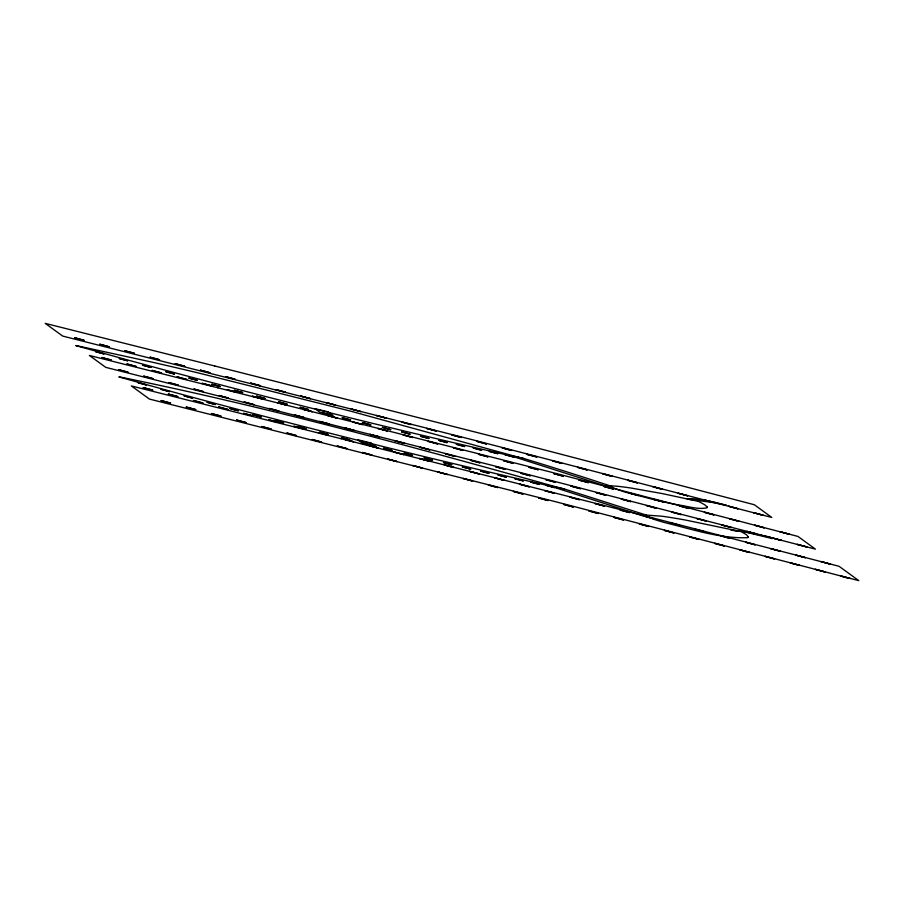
<?xml version="1.0" encoding="UTF-8"?>
<svg xmlns="http://www.w3.org/2000/svg" width="904" height="904" viewBox="0 0 904 904"><rect width="100%" height="100%" fill="white"/><g stroke="black" fill="none" stroke-linecap="round" stroke-linejoin="round"><path stroke-width="1.36" d="M844.856 577.283L850.054 578.413L840.437 575.859L843.974 577.046M707.233 507.042L707.109 507.788C697.447 509.89 687.289 505.991 677.627 504.839A90.332 5.673 14.8 0 1 655.513 500.081L624.178 491.832L606.968 485.674L616.912 486.216A217.819 13.673 14.8 0 1 631.161 488.058L662.112 493.561L698.487 501.37L704.77 504.771L707.233 507.042M748.229 536.976L747.8 537.677C719.731 538.761 691.899 529.122 664.689 522.591A30.476 1.91 14.8 0 1 654.394 519.461L643.467 514.907L661.604 516.184A207.92 13.051 14.8 0 1 685.582 520.071L741.54 531.733L746.602 534.84L748.229 536.976M687.356 499.087L712.137 502.432A68.082 4.271 14.8 0 1 723.087 504.579L726.319 505.268L714.567 502.183A71.653 4.497 14.8 0 0 705.233 500.375L692.294 498.635L687.356 499.087M731.212 530.162L739.969 531.258A52.714 3.311 14.8 0 1 746.919 532.253L770.242 537.168L772.185 538.581L748.128 532.693A37.81 2.373 14.8 0 0 739.788 531.01L731.212 530.162M646.19 515.065L644.055 516.24L549.914 485.945L563.859 488.815L646.19 515.065M134.368 353.272L124.763 350.786L134.368 353.272M326.152 402.562L335.565 405.116L326.152 402.562M536.727 456.927L527.122 454.429L536.727 456.927M611.612 486.329L606.72 486.397L510.952 455.831L522.975 458.215L534.953 461.899A541.055 33.968 14.8 0 1 590.741 479.504L611.612 486.329M728.511 506.206L737.935 508.76L728.511 506.206M731.291 527.518L721.686 525.021L731.291 527.518M745.653 542.231L755.077 544.784L745.653 542.231M74.659 337.768L84.072 340.322L74.659 337.768M99.802 344.243L109.215 346.797L99.802 344.243M95.609 351.645L103.892 353.893L95.609 351.645M150.12 357.216L159.533 359.769L150.12 357.216M101.87 357.532L111.282 360.086L101.87 357.532M119.328 358.538L127.611 360.775L119.328 358.538M175.263 363.69L184.676 366.244L175.263 363.69M126.989 363.984L136.402 366.538L126.989 363.984M142.572 365.171L150.855 367.419L142.572 365.171M118.571 369.668L127.995 372.211L118.571 369.668M200.405 370.165L209.83 372.719L200.405 370.165M152.098 370.437L161.522 372.99L152.098 370.437M165.974 371.747L174.269 373.996L165.974 371.747M143.725 376.143L153.138 378.686L143.725 376.143M225.548 376.64L234.972 379.194L225.548 376.64M177.195 376.878L186.608 379.431L177.195 376.878M188.913 378.075L197.208 380.324L188.913 378.075M168.867 382.618L178.28 385.161L168.867 382.618M138.109 382.697L146.392 384.946L138.109 382.697M250.702 383.115L260.115 385.669L250.702 383.115M202.304 383.33L211.728 385.884L202.304 383.33M211.852 384.302L220.135 386.55L211.852 384.302M143.284 387.613L152.697 390.155L143.284 387.613M193.976 389.07L203.4 391.624L193.976 389.07M161.115 389.341L169.398 391.59L161.115 389.341M275.844 389.59L285.257 392.144L275.844 389.59M227.424 389.793L236.837 392.336L227.424 389.793M234.351 390.302L242.634 392.551L234.351 390.302M168.37 394.042L177.794 396.596L168.37 394.042M219.13 395.545L228.542 398.099L219.13 395.545M184.246 395.895L192.541 398.144L184.246 395.895M300.987 396.065L310.4 398.619L300.987 396.065M252.51 396.223L261.934 398.777L252.51 396.223M256.646 396.167L264.928 398.415L256.646 396.167M193.49 400.495L202.903 403.048L193.49 400.495M161.127 400.574L170.54 403.116L161.127 400.574M278.726 401.862L287.009 404.111L278.726 401.862M244.272 402.02L253.685 404.574L244.272 402.02M207.14 402.28L215.423 404.517L207.14 402.28M277.63 402.675L287.043 405.229L277.63 402.675M218.576 406.936L227.989 409.489L218.576 406.936M186.303 407.06L195.716 409.614L186.303 407.06M300.218 407.32L308.513 409.568L300.218 407.32M269.415 408.495L278.827 411.049L269.415 408.495M229.989 408.54L238.272 410.789L229.989 408.54M302.75 409.139L312.162 411.682L302.75 409.139M351.306 409.037L360.719 411.591L351.306 409.037M321.553 412.665L329.836 414.913L321.553 412.665M243.662 413.365L253.086 415.919L243.662 413.365M211.446 413.546L220.858 416.089L211.446 413.546M252.837 414.71L261.132 416.959L252.837 414.71M294.523 414.947L303.947 417.501L294.523 414.947M327.858 415.591L337.282 418.145L327.858 415.591M376.448 415.512L385.861 418.066L376.448 415.512M342.311 417.761L350.594 420.01L342.311 417.761M268.782 419.829L278.195 422.383L268.782 419.829M236.622 420.032L246.035 422.586L236.622 420.032M275.279 420.665L283.562 422.914L275.279 420.665M319.677 421.433L329.09 423.976L319.677 421.433M352.955 422.021L362.368 424.575L352.955 422.021M401.591 421.987L411.004 424.541L401.591 421.987M362.538 422.665L370.832 424.914L362.538 422.665M293.868 426.259L303.292 428.812L293.868 426.259M261.787 426.53L271.2 429.084L261.787 426.53M297.721 426.541L306.004 428.778L297.721 426.541M382.415 427.4L390.697 429.649L382.415 427.4M344.819 427.908L354.232 430.451L344.819 427.908M426.733 428.473L436.146 431.016L426.733 428.473M378.064 428.485L387.488 431.027L378.064 428.485M401.738 431.92L410.02 434.157L401.738 431.92M319.79 432.236L328.084 434.485L319.79 432.236M318.965 432.7L328.378 435.253L318.965 432.7M286.963 433.027L296.376 435.581L286.963 433.027M369.962 434.383L379.375 436.926L369.962 434.383M403.184 434.937L412.597 437.491L403.184 434.937M451.876 434.948L461.289 437.491L451.876 434.948M420.563 436.248L428.846 438.496L420.563 436.248M341.486 437.751L349.769 439.988L341.486 437.751M344.074 439.152L353.498 441.706L344.074 439.152M312.129 439.525L321.553 442.079L312.129 439.525M438.711 440.361L446.994 442.61L438.711 440.361M395.082 440.836L404.495 443.389L395.082 440.836M428.27 441.367L437.683 443.921L428.27 441.367M477.018 441.423L486.442 443.966L477.018 441.423M456.328 444.271L464.611 446.519L456.328 444.271M371.069 445.31L362.628 443.118L371.069 445.31M369.16 445.593L378.584 448.135L369.16 445.593M337.305 446.022L346.718 448.576L337.305 446.022M420.224 447.31L429.637 449.864L420.224 447.31M453.39 447.83L462.803 450.384L453.39 447.83M502.161 447.898L511.585 450.452L502.161 447.898M473.289 447.977L481.572 450.226L473.289 447.977M383.759 448.237L392.053 450.474L383.759 448.237M489.369 451.412L497.663 453.65L489.369 451.412M394.257 452.023L403.67 454.576L394.257 452.023M362.447 452.497L371.86 455.051L362.447 452.497M404.212 453.209L412.495 455.446L404.212 453.209M445.367 453.785L454.78 456.339L445.367 453.785M478.51 454.283L487.923 456.836L478.51 454.283M504.986 454.678L513.28 456.927L504.986 454.678M424.112 457.955L432.406 460.204L424.112 457.955M419.366 458.475L428.79 461.029L419.366 458.475M387.624 458.995L397.037 461.548L387.624 458.995M470.509 460.26L479.922 462.814L470.509 460.26M503.618 460.735L513.043 463.289L503.618 460.735M552.48 460.87L561.904 463.413L552.48 460.87M443.525 462.532L451.808 464.78L443.525 462.532M444.463 464.916L453.876 467.47L444.463 464.916M412.789 465.492L422.213 468.035L412.789 465.492M495.652 466.735L505.065 469.289L495.652 466.735M462.373 466.893L470.668 469.131L462.373 466.893M528.716 467.176L538.129 469.73L528.716 467.176M577.622 467.345L587.046 469.899L577.622 467.345M480.578 471.041L488.861 473.289L480.578 471.041M469.571 471.368L478.996 473.922L469.571 471.368M437.965 471.978L447.378 474.532L437.965 471.978M520.772 473.199L530.185 475.741L520.772 473.199M553.824 473.628L563.237 476.182L553.824 473.628M602.776 473.82L612.189 476.374L602.776 473.82M498.081 474.962L506.376 477.21L498.081 474.962M494.669 477.809L504.082 480.352L494.669 477.809M463.142 478.476L472.555 481.03L463.142 478.476M514.907 478.668L523.201 480.905L514.907 478.668M545.914 479.674L555.327 482.216L545.914 479.674M578.944 480.08L588.357 482.634L578.944 480.08M627.918 480.295L637.331 482.849L627.918 480.295M531.055 482.137L539.338 484.374L531.055 482.137M519.755 484.239L529.168 486.793L519.755 484.239M488.307 484.973L497.72 487.527L488.307 484.973M546.174 485.324L554.457 487.561L546.174 485.324M571.057 486.149L580.47 488.691L571.057 486.149M604.03 486.521L613.443 489.075L604.03 486.521M653.061 486.77L662.474 489.324L653.061 486.77M544.863 490.691L554.288 493.245L544.863 490.691M513.449 491.448L522.874 494.002L513.449 491.448M596.199 492.623L605.624 495.177L596.199 492.623M629.15 492.974L638.563 495.528L629.15 492.974M678.203 493.245L687.616 495.799L678.203 493.245M569.961 497.132L579.374 499.686L569.961 497.132M538.626 497.946L548.039 500.5L538.626 497.946M621.319 499.076L630.732 501.63L621.319 499.076M654.259 499.426L663.683 501.98L654.259 499.426M703.346 499.72L712.759 502.274L703.346 499.72M595.047 503.562L604.46 506.116L595.047 503.562M563.802 504.443L573.215 506.997L563.802 504.443M646.462 505.551L655.875 508.104L646.462 505.551M679.379 505.89L688.791 508.443L679.379 505.89M620.167 510.025L629.579 512.568L620.167 510.025M588.967 510.941L598.38 513.495L588.967 510.941M671.604 512.026L681.028 514.579L671.604 512.026M704.465 512.319L713.889 514.873L704.465 512.319M753.665 512.692L763.078 515.246L753.665 512.692M645.253 516.455L654.665 519.009L645.253 516.455M614.144 517.438L623.557 519.981L614.144 517.438M696.747 518.5L706.171 521.054L696.747 518.5M729.584 518.783L738.997 521.325L729.584 518.783M670.339 522.896L679.751 525.439L670.339 522.896M639.309 523.936L648.733 526.478L639.309 523.936M754.704 525.235L764.117 527.789L754.704 525.235M695.458 529.348L704.871 531.902L695.458 529.348M664.451 530.411L673.875 532.953L664.451 530.411M747.009 531.439L756.433 533.981L747.009 531.439M779.79 531.665L789.203 534.219L779.79 531.665M720.544 535.778L729.957 538.332L720.544 535.778M689.628 536.897L699.041 539.451L689.628 536.897M772.152 537.914L781.576 540.456L772.152 537.914M714.804 543.394L724.217 545.948L714.804 543.394M797.305 544.389L806.718 546.943L797.305 544.389M770.75 548.671L780.163 551.225L770.75 548.671M739.969 549.892L749.393 552.446L739.969 549.892M795.836 555.112L805.249 557.666L795.836 555.112M765.146 556.389L774.558 558.943L765.146 556.389M820.956 561.565L830.369 564.119L820.956 561.565M790.322 562.887L799.735 565.441L790.322 562.887M815.464 569.362L824.877 571.916L815.464 569.362M123.419 377.702L118.853 376.866A496.601 31.177 14.8 0 0 193.772 397.624C316.66 430.733 440.214 461.458 564.424 489.222C418.416 448.339 272.002 408.201 123.419 377.702M81.134 346.661L75.778 345.577L117.995 357.317A570.842 35.844 14.8 0 0 163.793 369.781C283.11 401.726 402.969 431.739 523.529 458.622L350.198 411.037L198.349 372.945A432.485 27.154 14.8 0 0 152.437 362.221L81.134 346.661M328.073 411.862L314.942 408.664L319.937 412.292L333.079 415.501L328.073 411.862M370.877 442.949L357.735 439.751L363.295 443.785L376.437 446.983L370.877 442.949M214.711 365.996L45.2 323.361L62.715 336.085L471.334 439.457L771.801 517.45L754.298 504.726L504.568 439.491L214.711 365.996M218.033 387.839L89.394 355.464L105.791 367.374L514.918 471.108L815.442 549.146L797.927 536.422L549.553 471.764L218.033 387.839M341.181 438.745L131.362 385.94L149.431 399.071L555.35 501.663L858.8 580.639L839.07 566.299L641.218 514.907L341.181 438.745"/></g></svg>
